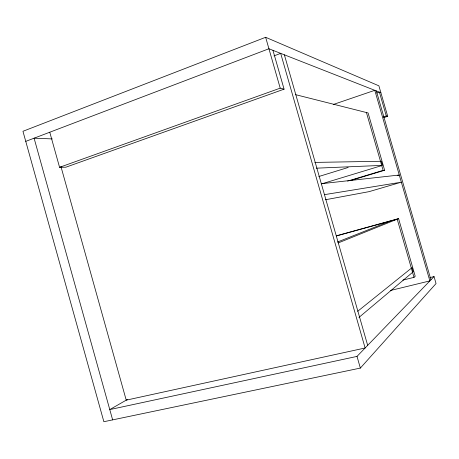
<?xml version="1.0" encoding="UTF-8"?>
<svg xmlns="http://www.w3.org/2000/svg" width="459" height="459" viewBox="0 0 459 459"><rect width="100%" height="100%" fill="white"/><g stroke="black" fill="none" stroke-linecap="round" stroke-linejoin="round"><path stroke-width="0.69" d="M383.615 117.665L387.706 116.328L378.887 85.827L265.646 37.288L22.95 131.285L103.872 421.712L360.355 368.084L436.05 283.542L434.036 276.588L429.859 277.609M127.384 399.491L109.776 409.583L357.01 356.402L434.036 276.588M402.859 280.11L413.995 277.362L415.217 276.278L398.578 218.616L336.487 235.783M358.932 317.45L413.192 271.831L411.998 267.689L357.67 311.311M338.22 242.931L398.578 218.616M337.417 242.042L389.989 221.163M25.761 141.366L268.934 48.757L380.872 92.707M273.971 55.895L280.678 53.37L365.117 347.997L126.225 400.156L60.938 166.514M49.773 132.221L59.578 167.317L280.214 88.151L284.081 89.166L272.962 50.341M284.081 89.166L65.861 167.202L59.578 167.317M333.555 104.4L374.796 90.32L429.865 280.908L390.276 290.536M376.684 93.051L379.392 92.127L386.283 115.955L387.706 116.328M383.563 116.844L386.283 115.955M318.798 176.52L348.174 167.466M321.644 183.875L381.79 165.584M347.572 181.098L383.122 170.375L384.625 170.266L368.084 112.954L295.544 94.652M350.401 180.588L384.625 170.266M397.207 175.619L398.578 175.212M336.55 235.932L397.201 219.172L413.995 277.362M325.397 199.763L369.082 191.644L401.338 182.183L324.467 194.65M321.334 183.72L399.267 175.011M316.251 168.178L382.473 165.378L381.286 161.264L314.817 162.411M52.303 138.911L34.092 138.193L112.644 419.876M376.357 90.934L430.938 279.801M366.431 112.535L383.122 170.375M284.379 54.822L367.67 345.352M265.646 37.288L280.214 88.151M357.01 356.402L360.355 368.084"/></g></svg>
